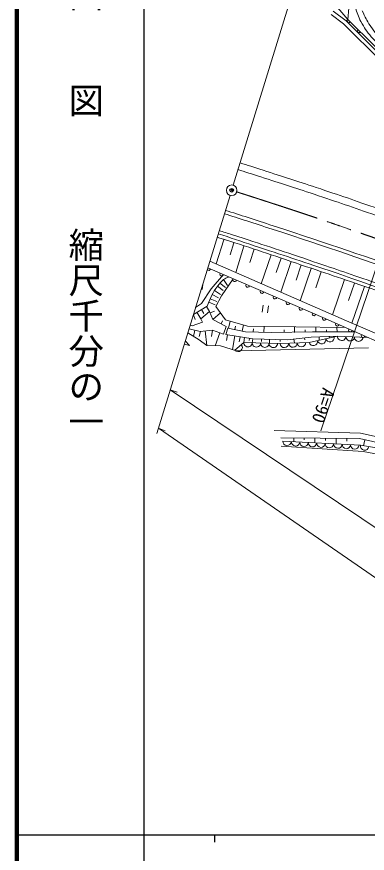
# Model space of a CAD drawing. Units: millimetres, scale not verified. Extents: x 40000 to 680000, y 20000 to 380000.
# Drawn here: x 40000 to 89618, y 202409 to 320792 of the extents above; entities that cross this region are included whole.
import ezdxf
from ezdxf.enums import TextEntityAlignment as Align

# ---------------------------------------------------------------- set-up
doc = ezdxf.new("R2010")
doc.units = ezdxf.units.MM
doc.header["$LTSCALE"] = 1000
doc.header["$PDMODE"] = 32
doc.header["$PDSIZE"] = 500
doc.linetypes.add('CHAIN', pattern=[18.5, 12, -1.5, 3.5, -1.5])
for name, color, linetype, lineweight in [('M-BGD', 7, 'Continuous', 13), ('M-BMK', 2, 'CHAIN', 13), ('M-STR-HTXT', 7, 'Continuous', 13), ('M-TTL', 2, 'Continuous', 140), ('M-TTL-BAND', 7, 'Continuous', 25)]:
    doc.layers.add(name, color=color, linetype=linetype, lineweight=lineweight)
doc.layers.add('M-OTRS', color=6, linetype='Continuous')
doc.styles.add('@ＭＳ ゴシック', font='')
doc.styles.add('ＭＳ ゴシック', font='')
doc.styles.get('@ＭＳ ゴシック').set_extended_font_data('@MS Gothic')
doc.styles.get('ＭＳ ゴシック').set_extended_font_data('MS Gothic')

msp = doc.modelspace()

# ---------------------------------------------------------------- linework, layer by layer
at = {"layer": 'M-BGD'}
for p, q in [((80733, 329679), (70647, 296946)), ((84538, 323095), (86883, 320407)), ((87024, 322027), (86883, 320407)), ((84488, 321093), (86273, 319785)), ((84771, 321567), (86632, 320204)), ((86273, 319785), (91566, 314507)), ((86883, 320407), (86632, 320204)), ((86632, 320204), (91959, 314891)), ((86883, 320407), (90739, 316595)), ((70205, 295513), (59822, 261813)), ((69298, 289237), (68235, 285826)), ((92141, 288967), (83060, 262200)), ((70730, 288791), (70198, 287085)), ((72162, 288345), (70998, 284610)), ((73594, 287898), (73012, 286031)), ((76010, 287110), (74620, 283016)), ((77430, 286628), (76736, 284581)), ((86658, 277770), (67343, 286223)), ((78851, 286146), (77377, 281804)), ((80271, 285664), (79534, 283493)), ((67045, 285256), (74505, 282037)), ((69266, 284297), (67541, 282273)), ((81692, 285182), (80137, 280603)), ((83112, 284700), (82335, 282410)), ((68770, 283096), (69553, 282475)), ((70643, 283703), (68981, 281291)), ((69272, 283583), (69850, 282767)), ((86385, 283583), (84690, 278628)), ((87804, 283098), (86957, 280620)), ((67541, 282273), (66143, 280188)), ((66236, 282168), (66350, 282909)), ((67985, 282051), (68824, 281506)), ((68435, 282663), (69216, 282039)), ((74505, 282037), (83337, 278221)), ((89224, 282612), (87450, 277430)), ((67382, 280871), (68303, 280479)), ((67661, 281483), (68554, 281034)), ((68981, 281291), (68202, 279798)), ((65014, 278664), (66946, 279831)), ((66143, 280188), (65318, 279651)), ((66879, 279790), (67303, 279088)), ((67183, 280394), (68107, 280009)), ((68202, 279798), (69557, 277909)), ((74899, 279995), (74747, 279006)), ((75640, 279880), (75488, 278892)), ((64999, 278616), (65246, 277951)), ((65510, 278964), (66068, 278040)), ((66068, 278040), (67303, 279088)), ((66155, 279353), (66491, 278797)), ((67303, 279088), (67766, 277943)), ((67391, 278869), (67977, 279106)), ((67766, 277943), (68839, 278886)), ((83337, 278221), (94485, 273265)), ((64538, 277121), (64829, 277033)), ((64829, 277033), (66272, 277554)), ((66272, 277554), (66068, 278040)), ((67766, 277943), (69637, 276953)), ((68918, 277334), (69133, 277739)), ((69557, 277909), (72679, 277013)), ((69997, 276707), (70203, 277720)), ((71924, 276316), (72100, 277182)), ((101240, 271435), (86658, 277770)), ((64218, 276081), (65819, 275084)), ((65979, 276257), (64388, 276632)), ((65227, 276434), (65020, 275555)), ((66012, 276249), (65845, 275542)), ((67721, 276443), (65979, 276257)), ((66692, 276333), (66915, 274248)), ((67721, 276443), (67568, 275520)), ((69285, 275872), (67721, 276443)), ((68772, 276059), (68092, 274198)), ((69637, 276953), (69285, 275872)), ((69896, 276727), (69614, 275819)), ((72405, 276218), (69896, 276727)), ((70887, 276526), (70981, 276987)), ((76070, 276084), (72405, 276218)), ((72679, 277013), (86340, 276813)), ((73488, 276179), (73504, 276606)), ((74987, 276124), (75018, 276979)), ((81878, 276199), (76070, 276084)), ((77837, 276105), (77832, 276501)), ((79337, 276124), (79327, 276916)), ((80837, 276142), (80833, 276498)), ((87812, 276221), (81878, 276199)), ((82337, 276160), (82328, 276871)), ((83837, 276179), (83833, 276494)), ((85337, 276197), (85329, 276827)), ((63862, 274926), (64456, 274256)), ((65819, 275084), (66915, 274248)), ((69614, 275819), (73419, 275198)), ((69813, 275787), (69677, 274953)), ((70853, 275617), (70537, 273679)), ((70886, 273596), (72129, 274691)), ((71607, 275494), (71494, 274801)), ((72243, 275390), (72129, 274691)), ((72129, 274691), (77297, 274539)), ((72960, 275273), (72912, 274980)), ((73417, 275198), (73328, 274656)), ((73419, 275198), (78289, 275072)), ((74634, 275166), (74626, 274847)), ((75788, 275132), (75775, 274611)), ((77288, 275096), (77281, 274835)), ((77297, 274539), (81402, 274710)), ((78289, 275072), (81680, 275428)), ((79239, 275172), (79296, 274622)), ((80730, 275329), (80759, 275054)), ((81402, 274710), (85408, 275608)), ((81680, 275428), (85408, 275608)), ((82795, 275482), (82817, 275027)), ((84293, 275554), (84304, 275327)), ((85408, 275608), (89618, 275381)), ((85408, 275608), (89618, 275381)), ((63723, 274473), (64456, 274256)), ((66915, 274248), (68835, 274242)), ((68835, 274242), (71125, 273519)), ((71125, 273519), (89811, 273939)), ((88672, 261853), (76452, 262238)), ((95360, 260390), (88672, 261853)), ((88524, 261085), (77393, 261187)), ((77671, 260735), (88665, 260153)), ((79209, 261171), (79204, 260654)), ((80709, 261157), (80707, 260899)), ((82209, 261143), (82203, 260495)), ((83709, 261129), (83706, 260805)), ((85209, 261115), (85202, 260337)), ((86709, 261102), (86705, 260712)), ((94737, 259699), (88524, 261085)), ((89281, 260914), (89092, 260080)), ((89018, 259275), (77415, 260021)), ((88665, 260153), (97204, 258684)), ((96854, 257800), (89018, 259275))]:
    msp.add_line(p, q, dxfattribs=at)
msp.add_circle((70426, 296230), 750, dxfattribs=at)
for centre, radius, start, end in [((87028, 320198), 254, 124.94462, 325.72234), ((88451, 318792), 254, 124.94462, 325.72234), ((67182, 285147), 254, 212.95515, 347.05076), ((69018, 284354), 254, 146.27305, 347.05076), ((70855, 283562), 254, 146.27305, 347.05076), ((72691, 282770), 254, 146.27305, 347.05076), ((74716, 281896), 254, 146.24523, 347.02294), ((76552, 281103), 254, 146.24523, 347.02294), ((78388, 280310), 254, 146.24523, 347.02294), ((80224, 279516), 254, 146.24523, 347.02294), ((82060, 278723), 254, 146.24523, 347.02294), ((83547, 278078), 254, 145.64268, 346.42039), ((85374, 277265), 254, 145.64268, 346.42039), ((87202, 276453), 254, 145.64268, 346.42039), ((72729, 274673), 600, 178.3242, 358.3242), ((73928, 274638), 600, 178.3242, 358.3242), ((80294, 274664), 600, 182.37632, 2.37632), ((81988, 274841), 600, 192.64215, 12.64215), ((83159, 275104), 600, 192.64215, 12.64215), ((84329, 275366), 600, 192.64215, 12.64215), ((86007, 275576), 600, 176.91601, 356.91601), ((87205, 275511), 600, 176.91601, 356.91601), ((88403, 275447), 600, 176.91601, 356.91601), ((89029, 275641), 254, 145.64268, 346.42039), ((71336, 273992), 600, 221.37532, 41.37532), ((75128, 274603), 600, 178.3242, 358.3242), ((76327, 274568), 600, 178.3242, 358.3242), ((77896, 274564), 600, 182.37632, 2.37632), ((79095, 274614), 600, 182.37632, 2.37632), ((78271, 260704), 600, 176.96932, 356.96932), ((79469, 260640), 600, 176.96932, 356.96932), ((80667, 260577), 600, 176.96932, 356.96932), ((81865, 260513), 600, 176.96932, 356.96932), ((83064, 260450), 600, 176.96932, 356.96932), ((84262, 260386), 600, 176.96932, 356.96932), ((85460, 260323), 600, 176.96932, 356.96932), ((86659, 260260), 600, 176.96932, 356.96932), ((87857, 260196), 600, 176.96932, 356.96932), ((89256, 260052), 600, 170.23708, 350.23708)]:
    msp.add_arc(centre, radius, start, end, dxfattribs=at)
for points, knots in [([(87865, 322244), (88190, 321237), (88311, 320897), (88729, 320094), (89197, 319196), (89532, 318722), (90191, 317952), (91276, 316684), (92033, 316112), (93240, 314960), (94780, 313491), (95693, 312721), (97216, 311234), (99154, 309341), (100265, 308303), (102100, 306309), (102868, 305475), (103126, 305201), (104041, 304151)], [0, 0, 0, 0, 1, 1, 1, 2, 2, 2, 3, 3, 3, 4, 4, 4, 5, 5, 5, 6, 6, 6, 6]), ([(88910, 321640), (89338, 320648), (89542, 320322), (90034, 319528), (91114, 317787), (92162, 317140), (93598, 315678), (95241, 314008), (96229, 313141), (97906, 311505), (99176, 310265), (99863, 309545), (101150, 308323), (104608, 305041), (106634, 303297), (110246, 300186), (111747, 298893), (112227, 298473), (114108, 296897)], [0, 0, 0, 0, 1, 1, 1, 2, 2, 2, 3, 3, 3, 4, 4, 4, 5, 5, 5, 6, 6, 6, 6]), ([(101489, 289985), (98662, 290945), (97937, 291187), (95672, 291992), (93925, 292613), (92956, 292990), (91208, 293608), (87779, 294821), (85850, 295474), (82401, 296628), (79467, 297610), (77814, 298132), (74866, 299071), (73601, 299474), (72609, 299794), (71621, 300108)], [0, 0, 0, 0, 1, 1, 1, 2, 2, 2, 3, 3, 3, 4, 4, 4, 5, 5, 5, 5]), ([(101171, 289037), (98344, 289997), (97619, 290239), (95354, 291044), (93607, 291664), (92638, 292041), (90890, 292660), (87462, 293872), (85532, 294525), (82084, 295680), (79150, 296662), (77497, 297184), (74549, 298123), (73293, 298523), (72307, 298841), (71327, 299152)], [0, 0, 0, 0, 1, 1, 1, 2, 2, 2, 3, 3, 3, 4, 4, 4, 5, 5, 5, 5]), ([(69404, 292911), (71451, 292264), (73614, 291557), (76154, 290731), (84379, 288055), (88953, 286456), (97117, 283598), (97845, 283343), (98075, 283265), (98980, 282944)], [0, 0, 0, 0, 1, 1, 1, 2, 2, 2, 3, 3, 3, 3]), ([(69552, 293391), (71597, 292744), (73760, 292038), (76299, 291212), (84523, 288536), (89098, 286937), (97261, 284079), (97989, 283824), (98220, 283745), (99125, 283424)], [0, 0, 0, 0, 1, 1, 1, 2, 2, 2, 3, 3, 3, 3]), ([(68530, 290077), (70278, 289516), (71580, 289060), (73605, 288391), (77754, 287022), (80086, 286275), (84223, 284868), (90379, 282775), (93788, 281486), (99947, 279400), (103078, 278339), (104840, 277768), (107981, 276736), (109134, 276357), (109496, 276238), (110935, 275767)], [0, 0, 0, 0, 1, 1, 1, 2, 2, 2, 3, 3, 3, 4, 4, 4, 5, 5, 5, 5]), ([(111022, 276299), (105606, 278086), (104230, 278537), (99890, 280010), (96105, 281294), (93995, 282044), (90214, 283338), (86769, 284517), (84840, 285181), (81389, 286341), (77151, 287766), (74779, 288571), (70520, 289933), (69836, 290152), (69233, 290342), (68666, 290518)], [0, 0, 0, 0, 1, 1, 1, 2, 2, 2, 3, 3, 3, 4, 4, 4, 5, 5, 5, 5]), ([(68382, 289597), (68461, 289572), (68540, 289547), (68620, 289522), (72924, 288175), (75308, 287340), (79584, 285907), (83671, 284537), (85954, 283751), (90034, 282363), (94310, 280908), (96702, 280083), (100978, 278629), (104842, 277315), (106051, 276906), (110872, 275274)], [0, 0, 0, 0, 1, 1, 1, 2, 2, 2, 3, 3, 3, 4, 4, 4, 5, 5, 5, 5]), ([(66946, 279831), (67525, 281177), (67660, 281717), (68462, 282697), (68759, 283060), (68886, 283317), (69272, 283583), (69531, 283760), (69655, 283825), (69985, 283952)], [0, 0, 0, 0, 1, 1, 1, 2, 2, 2, 3, 3, 3, 3])]:
    msp.add_open_spline(points, degree=3, knots=knots, dxfattribs=at)
at = {"layer": 'M-BMK'}
msp.add_open_spline([(71137, 296005), (73685, 295197), (74544, 294913), (76847, 294163), (84222, 291763), (88303, 290268), (95645, 287773), (102016, 285609), (104005, 284933), (111957, 282233)], degree=3, knots=[0, 0, 0, 0, 1, 1, 1, 2, 2, 2, 3, 3, 3, 3], dxfattribs=at)
at = {"layer": 'M-OTRS'}
msp.add_point((70426, 296230), dxfattribs=at)
at = {"layer": 'M-STR-HTXT'}
for p, q in [((61725, 267992), (100260, 242100)), ((61725, 267992), (62695, 267641)), ((60053, 262561), (115671, 224182)), ((60053, 262561), (61018, 262199))]:
    msp.add_line(p, q, dxfattribs=at)
at = {"layer": 'M-TTL'}
msp.add_line((40000, 380000), (40000, 20000), dxfattribs=at)
at = {"layer": 'M-TTL-BAND'}
for p, q in [((58000, 370000), (58000, 20000)), ((40000, 205000), (579000, 205000)), ((68000, 205000), (68000, 204000))]:
    msp.add_line(p, q, dxfattribs=at)

# ---------------------------------------------------------------- texts
at = {"layer": 'M-BGD', "style": 'ＭＳ ゴシック'}
msp.add_text('A=90', height=1833, rotation=251.261, dxfattribs=at).set_placement((85073, 267821), align=Align.TOP_LEFT)
at = {"layer": 'M-TTL-BAND', "style": '@ＭＳ ゴシック'}
for s, p in [('平\u3000\u3000面\u3000\u3000図', (49777, 306475)), ('縮尺千分の一', (49777, 261030))]:
    msp.add_text(s, height=3666, rotation=270, dxfattribs=at).set_placement(p, align=Align.MIDDLE_RIGHT)

doc.saveas('drawing.dxf')
